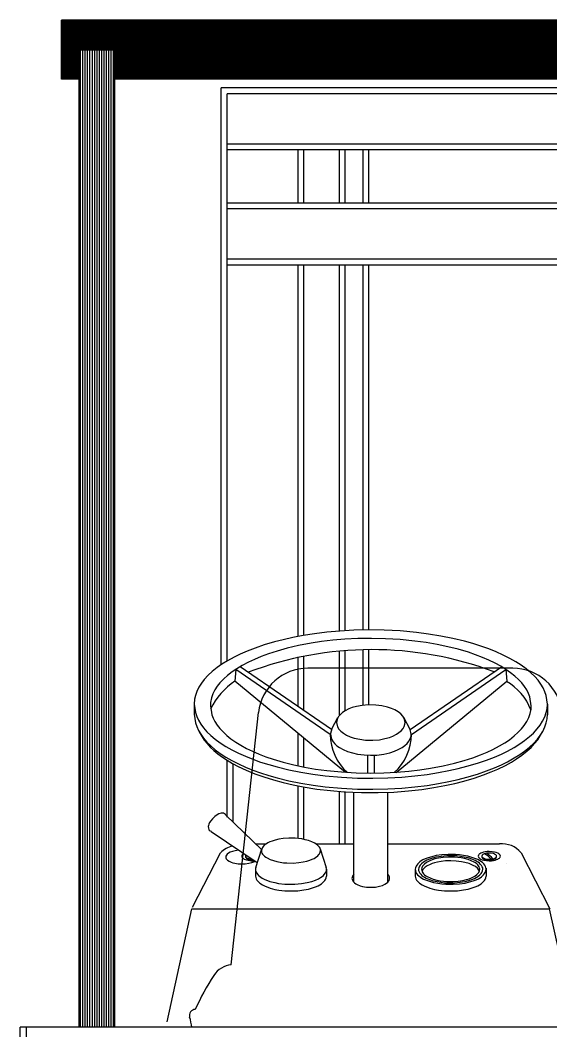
# Model space of a CAD drawing. Extents: x -14476 to 95620, y -7935 to 54356.
# Drawn here: x 21497.3 to 21525.3, y -6478.2 to -6424.7 of the extents above; entities that cross this region are included whole.
import ezdxf

# ---------------------------------------------------------------- set-up
doc = ezdxf.new("R2010")
doc.units = 0
doc.header["$LTSCALE"] = 30
doc.header["$MEASUREMENT"] = 0
doc.layers.get('0').update_dxf_attribs({"linetype": 'CONTINUOUS'})

msp = doc.modelspace()

# ---------------------------------------------------------------- linework, layer by layer
for p, q in [((21543.85093, -6424.73981), (21499.47587, -6424.7398)), ((21499.47587, -6427.86481), (21499.47587, -6424.7398)), ((21499.47587, -6424.7797), (21543.85093, -6424.7797)), ((21499.47587, -6424.7797), (21543.85093, -6424.7797)), ((21499.47587, -6424.8422), (21543.85093, -6424.8422)), ((21499.47587, -6424.9047), (21543.85093, -6424.9047)), ((21499.47587, -6424.9047), (21543.85093, -6424.9047)), ((21499.47587, -6424.9672), (21543.85093, -6424.9672)), ((21499.47587, -6425.0297), (21543.85093, -6425.0297)), ((21499.47587, -6425.0297), (21543.85093, -6425.0297)), ((21499.47587, -6425.0922), (21543.85093, -6425.0922)), ((21499.47587, -6425.1547), (21543.85093, -6425.1547)), ((21499.47587, -6425.1547), (21543.85093, -6425.1547)), ((21499.47587, -6425.2172), (21543.85093, -6425.2172)), ((21499.47587, -6425.2797), (21543.85093, -6425.2797)), ((21499.47587, -6425.2797), (21543.85093, -6425.2797)), ((21499.47587, -6425.3422), (21543.85093, -6425.3422)), ((21499.47587, -6425.4047), (21543.85093, -6425.4047)), ((21499.47587, -6425.4047), (21543.85093, -6425.4047)), ((21499.47587, -6425.4672), (21543.85093, -6425.4672)), ((21499.47587, -6425.5297), (21543.85093, -6425.5297)), ((21499.47587, -6425.5297), (21543.85093, -6425.5297)), ((21499.47587, -6425.5922), (21543.85093, -6425.5922)), ((21499.47587, -6425.6547), (21543.85093, -6425.6547)), ((21499.47587, -6425.6547), (21543.85093, -6425.6547)), ((21499.47587, -6425.7172), (21543.85093, -6425.7172)), ((21499.47587, -6425.7797), (21543.85093, -6425.7797)), ((21499.47587, -6425.7797), (21543.85093, -6425.7797)), ((21499.47587, -6425.8422), (21543.85093, -6425.8422)), ((21499.47587, -6425.9047), (21543.85093, -6425.9047)), ((21499.47587, -6425.9047), (21543.85093, -6425.9047)), ((21499.47587, -6425.9672), (21543.85093, -6425.9672)), ((21499.47587, -6426.0297), (21543.85093, -6426.0297)), ((21499.47587, -6426.0297), (21543.85093, -6426.0297)), ((21499.47587, -6426.0922), (21543.85093, -6426.0922)), ((21499.47587, -6426.1547), (21543.85093, -6426.1547)), ((21499.47587, -6426.1547), (21543.85093, -6426.1547)), ((21499.47587, -6426.2172), (21543.85093, -6426.2172)), ((21499.47587, -6426.2797), (21543.85093, -6426.2797)), ((21499.47587, -6426.2797), (21543.85093, -6426.2797)), ((21499.47587, -6426.3422), (21500.41341, -6426.3422)), ((21499.47587, -6426.4047), (21500.41341, -6426.4047)), ((21499.47587, -6426.4047), (21500.41341, -6426.4047)), ((21500.41341, -6478.00721), (21500.41341, -6426.31561)), ((21502.28839, -6426.31561), (21500.41341, -6426.31561)), ((21500.47647, -6478.00721), (21500.47647, -6426.31561)), ((21500.60147, -6478.00721), (21500.60147, -6426.31561)), ((21500.72647, -6478.00721), (21500.72647, -6426.31561)), ((21500.85147, -6478.00721), (21500.85147, -6426.31561)), ((21500.97647, -6478.00721), (21500.97647, -6426.31561)), ((21501.10147, -6478.00721), (21501.10147, -6426.31561)), ((21501.22647, -6478.00721), (21501.22647, -6426.31561)), ((21501.35147, -6478.00721), (21501.35147, -6426.31561)), ((21501.47647, -6478.00721), (21501.47647, -6426.31561)), ((21501.60147, -6478.00721), (21501.60147, -6426.31561)), ((21501.72647, -6478.00721), (21501.72647, -6426.31561)), ((21501.85147, -6478.00721), (21501.85147, -6426.31561)), ((21501.97647, -6478.00721), (21501.97647, -6426.31561)), ((21502.10147, -6478.00721), (21502.10147, -6426.31561)), ((21502.22647, -6478.00721), (21502.22647, -6426.31561)), ((21502.28839, -6478.00721), (21502.28839, -6426.31561)), ((21502.28839, -6426.3422), (21541.03841, -6426.3422)), ((21502.28839, -6426.4047), (21541.03841, -6426.4047)), ((21502.28839, -6426.4047), (21541.03841, -6426.4047)), ((21499.47587, -6426.4672), (21500.41341, -6426.4672)), ((21499.47587, -6426.5297), (21500.41341, -6426.5297)), ((21499.47587, -6426.5297), (21500.41341, -6426.5297)), ((21499.47587, -6426.5922), (21500.41341, -6426.5922)), ((21499.47587, -6426.6547), (21500.41341, -6426.6547)), ((21499.47587, -6426.6547), (21500.41341, -6426.6547)), ((21499.47587, -6426.7172), (21500.41341, -6426.7172)), ((21499.47587, -6426.7797), (21500.41341, -6426.7797)), ((21499.47587, -6426.7797), (21500.41341, -6426.7797)), ((21499.47587, -6426.8422), (21500.41341, -6426.8422)), ((21499.47587, -6426.9047), (21500.41341, -6426.9047)), ((21499.47587, -6426.9047), (21500.41341, -6426.9047)), ((21502.28839, -6426.4672), (21541.03841, -6426.4672)), ((21502.28839, -6426.5297), (21541.03841, -6426.5297)), ((21502.28839, -6426.5297), (21541.03841, -6426.5297)), ((21502.28839, -6426.5922), (21541.03841, -6426.5922)), ((21502.28839, -6426.6547), (21541.03841, -6426.6547)), ((21502.28839, -6426.6547), (21541.03841, -6426.6547)), ((21502.28839, -6426.7172), (21541.03841, -6426.7172)), ((21502.28839, -6426.7797), (21541.03841, -6426.7797)), ((21502.28839, -6426.7797), (21541.03841, -6426.7797)), ((21502.28839, -6426.8422), (21541.03841, -6426.8422)), ((21502.28839, -6426.9047), (21541.03841, -6426.9047)), ((21502.28839, -6426.9047), (21541.03841, -6426.9047)), ((21499.47587, -6426.9672), (21500.41341, -6426.9672)), ((21499.47587, -6427.0297), (21500.41341, -6427.0297)), ((21499.47587, -6427.0297), (21500.41341, -6427.0297)), ((21499.47587, -6427.0922), (21500.41341, -6427.0922)), ((21499.47587, -6427.1547), (21500.41341, -6427.1547)), ((21499.47587, -6427.1547), (21500.41341, -6427.1547)), ((21499.47587, -6427.2172), (21500.41341, -6427.2172)), ((21499.47587, -6427.2797), (21500.41341, -6427.2797)), ((21499.47587, -6427.2797), (21500.41341, -6427.2797)), ((21499.47587, -6427.3422), (21500.41341, -6427.3422)), ((21499.47587, -6427.4047), (21500.41341, -6427.4047)), ((21499.47587, -6427.4047), (21500.41341, -6427.4047)), ((21499.47587, -6427.4672), (21500.41341, -6427.4672)), ((21502.28839, -6426.9672), (21541.03841, -6426.9672)), ((21502.28839, -6427.0297), (21541.03841, -6427.0297)), ((21502.28839, -6427.0297), (21541.03841, -6427.0297)), ((21502.28839, -6427.0922), (21541.03841, -6427.0922)), ((21502.28839, -6427.1547), (21541.03841, -6427.1547)), ((21502.28839, -6427.1547), (21541.03841, -6427.1547)), ((21502.28839, -6427.2172), (21541.03841, -6427.2172)), ((21502.28839, -6427.2797), (21541.03841, -6427.2797)), ((21502.28839, -6427.2797), (21541.03841, -6427.2797)), ((21502.28839, -6427.3422), (21541.03841, -6427.3422)), ((21502.28839, -6427.4047), (21541.03841, -6427.4047)), ((21502.28839, -6427.4047), (21541.03841, -6427.4047)), ((21502.28839, -6427.4672), (21541.03841, -6427.4672)), ((21499.47587, -6427.5297), (21500.41341, -6427.5297)), ((21499.47587, -6427.5297), (21500.41341, -6427.5297)), ((21499.47587, -6427.5922), (21500.41341, -6427.5922)), ((21499.47587, -6427.6547), (21500.41341, -6427.6547)), ((21499.47587, -6427.6547), (21500.41341, -6427.6547)), ((21499.47587, -6427.7172), (21500.41341, -6427.7172)), ((21499.47587, -6427.7797), (21500.41341, -6427.7797)), ((21499.47587, -6427.7797), (21500.41341, -6427.7797)), ((21499.47587, -6427.8422), (21500.41341, -6427.8422)), ((21500.41341, -6427.86481), (21499.47587, -6427.86481)), ((21502.28839, -6427.5297), (21541.03841, -6427.5297)), ((21502.28839, -6427.5297), (21541.03841, -6427.5297)), ((21502.28839, -6427.5922), (21541.03841, -6427.5922)), ((21502.28839, -6427.6547), (21541.03841, -6427.6547)), ((21502.28839, -6427.6547), (21541.03841, -6427.6547)), ((21502.28839, -6427.7172), (21541.03841, -6427.7172)), ((21502.28839, -6427.7797), (21541.03841, -6427.7797)), ((21502.28839, -6427.7797), (21541.03841, -6427.7797)), ((21502.28839, -6427.8422), (21541.03841, -6427.8422)), ((21541.03841, -6427.86481), (21502.28839, -6427.86481)), ((21507.91339, -6458.83413), (21507.91339, -6428.31896)), ((21543.53839, -6428.31896), (21507.91339, -6428.31896)), ((21508.22589, -6458.63902), (21508.22589, -6428.63146)), ((21543.22589, -6428.63146), (21508.22589, -6428.63146)), ((21543.22589, -6431.28771), (21508.22589, -6431.28771)), ((21543.22589, -6431.28771), (21508.22589, -6431.28771)), ((21543.22589, -6431.60021), (21508.22589, -6431.60021)), ((21543.22589, -6431.60021), (21508.22589, -6431.60021)), ((21511.97589, -6434.4127), (21511.97589, -6431.60021)), ((21511.97589, -6434.4127), (21511.97589, -6431.60021)), ((21512.28839, -6434.4127), (21512.28839, -6431.60021)), ((21512.28839, -6434.4127), (21512.28839, -6431.60021)), ((21514.16339, -6434.4127), (21514.16339, -6431.60021)), ((21514.16339, -6434.4127), (21514.16339, -6431.60021)), ((21514.47589, -6434.4127), (21514.47589, -6431.60021)), ((21514.47589, -6434.4127), (21514.47589, -6431.60021)), ((21515.41339, -6434.4127), (21515.41339, -6431.60021)), ((21515.41339, -6434.4127), (21515.41339, -6431.60021)), ((21515.72589, -6434.4127), (21515.72589, -6431.60021)), ((21515.72589, -6434.4127), (21515.72589, -6431.60021)), ((21543.22589, -6434.4127), (21508.22589, -6434.4127)), ((21543.22589, -6434.4127), (21508.22589, -6434.4127)), ((21543.22589, -6434.7252), (21508.22589, -6434.7252)), ((21543.22589, -6434.7252), (21508.22589, -6434.7252)), ((21543.22589, -6437.38146), (21508.22589, -6437.38146)), ((21543.22589, -6437.38146), (21508.22589, -6437.38146)), ((21543.22589, -6437.69396), (21508.22589, -6437.69396)), ((21543.22589, -6437.69396), (21508.22589, -6437.69396)), ((21511.97589, -6457.34272), (21511.97589, -6437.69396)), ((21512.28839, -6457.28801), (21512.28839, -6437.69396)), ((21514.16339, -6457.05587), (21514.16339, -6437.69396)), ((21514.47589, -6457.03373), (21514.47589, -6437.69396)), ((21515.41339, -6456.99315), (21515.41339, -6437.69396)), ((21515.72589, -6456.99315), (21515.72589, -6437.69396)), ((21511.97589, -6461.04481), (21511.97589, -6458.42049)), ((21512.28839, -6461.26006), (21512.28839, -6458.35682)), ((21514.16339, -6461.48386), (21514.16339, -6458.10335)), ((21514.47589, -6461.26432), (21514.47589, -6458.07731)), ((21515.41339, -6460.98242), (21515.41339, -6458.03175)), ((21515.72589, -6460.95646), (21515.72589, -6458.03175)), ((21513.7415, -6462.261), (21508.91691, -6458.93772)), ((21517.90758, -6462.26293), (21522.73498, -6458.93766)), ((21508.68872, -6459.07941), (21508.64182, -6459.70103)), ((21513.67976, -6462.5174), (21508.68872, -6459.07936)), ((21523.32572, -6459.01402), (21512.50107, -6459.01402)), ((21517.97193, -6462.51744), (21522.96297, -6459.07939)), ((21522.96288, -6459.07938), (21523.00988, -6459.70099)), ((21514.49504, -6464.54018), (21508.64191, -6459.70108)), ((21517.15656, -6464.54014), (21523.00978, -6459.70099)), ((21506.49021, -6460.91673), (21506.49021, -6461.47586)), ((21525.16149, -6460.91668), (21525.16149, -6461.47582)), ((21508.44612, -6474.70358), (21509.89126, -6461.35645)), ((21513.75825, -6462.2233), (21514.0826, -6461.63133)), ((21517.91322, -6462.25904), (21517.56929, -6461.63126)), ((21511.97589, -6464.17965), (21511.97589, -6462.45746)), ((21512.28839, -6464.24357), (21512.28839, -6462.71582)), ((21515.64346, -6463.61258), (21515.64346, -6464.56928)), ((21516.00823, -6463.61257), (21516.00823, -6464.56928)), ((21508.22589, -6466.89752), (21508.22589, -6463.91289)), ((21508.53839, -6467.1534), (21508.53839, -6464.09554)), ((21511.97589, -6468.02357), (21511.97589, -6465.23842)), ((21512.28839, -6468.07227), (21512.28839, -6465.29445)), ((21514.16339, -6468.308), (21514.16339, -6465.54631)), ((21514.47589, -6468.308), (21514.47589, -6465.54631)), ((21514.92738, -6470.33359), (21514.92738, -6465.57227)), ((21516.72431, -6470.33361), (21516.72431, -6465.57226)), ((21510.04726, -6468.60501), (21508.16305, -6466.7923)), ((21509.82254, -6469.31079), (21507.38939, -6467.66649)), ((21509.73862, -6468.30801), (21510.28986, -6468.30801)), ((21509.7466, -6469.54913), (21510.05629, -6468.57655)), ((21512.91985, -6468.30801), (21514.92738, -6468.308)), ((21513.15332, -6468.57657), (21513.46302, -6469.54913)), ((21516.72431, -6468.308), (21522.633, -6468.30799)), ((21506.39995, -6471.65826), (21507.88296, -6468.7745)), ((21523.76883, -6468.77459), (21525.29586, -6471.74363)), ((21509.72988, -6469.60175), (21509.72988, -6470.00823)), ((21513.47984, -6469.65482), (21513.47984, -6470.00823)), ((21518.17186, -6469.65481), (21518.17186, -6470.00821)), ((21521.92191, -6469.60172), (21521.92191, -6470.00821)), ((21505.05026, -6477.72189), (21506.36977, -6471.74344)), ((21506.35603, -6471.74344), (21525.29586, -6471.74359)), ((21526.66439, -6478.00721), (21525.28087, -6471.73859)), ((21554.16337, -6478.00721), (21497.28841, -6478.00721)), ((21497.28841, -6528.9447), (21497.28841, -6478.00721)), ((21497.60089, -6478.00721), (21497.60089, -6505.19403))]:
    msp.add_line(p, q)
for points in [[(21525.15975, -6460.91495), (21525.09749, -6460.4626), (21525.0302, -6460.26366), (21524.9367, -6460.06251), (21524.81593, -6459.86006), (21524.66702, -6459.65726), (21524.48939, -6459.45516), (21524.2827, -6459.25483), (21524.04695, -6459.0574), (21523.78242, -6458.864), (21523.48976, -6458.67578), (21523.16992, -6458.49385), (21522.82421, -6458.31927), (21522.45423, -6458.15305), (21522.06188, -6457.9961), (21521.64929, -6457.84924), (21521.21883, -6457.71315), (21520.77302, -6457.58842), (21520.15676, -6457.43991), (21519.52421, -6457.31311), (21518.88182, -6457.20822), (21518.23586, -6457.125), (21517.37446, -6457.0463), (21516.52977, -6457.00305), (21515.71235, -6456.99211), (21514.93054, -6457.00984), (21514.19044, -6457.05236), (21513.49605, -6457.11577), (21512.84959, -6457.19629), (21512.25174, -6457.29042), (21511.70196, -6457.39498), (21511.19879, -6457.50718), (21510.74011, -6457.6246), (21510.18951, -6457.78697), (21509.7077, -6457.9511), (21509.28755, -6458.11395), (21508.92211, -6458.2733), (21508.6048, -6458.42757), (21508.24303, -6458.62552), (21507.94464, -6458.81095), (21507.69856, -6458.98329), (21507.43288, -6459.19554), (21507.22757, -6459.38511), (21507.0206, -6459.6094), (21506.87347, -6459.79998), (21506.73754, -6460.01485), (21506.62652, -6460.24286), (21506.54987, -6460.46587), (21506.5081, -6460.6609), (21506.4885, -6460.91495), (21506.4885, -6460.91495), (21506.55077, -6461.3673), (21506.61805, -6461.56624), (21506.71155, -6461.76739), (21506.83233, -6461.96984), (21506.98123, -6462.17264), (21507.15887, -6462.37474), (21507.36555, -6462.57507), (21507.60131, -6462.7725), (21507.86583, -6462.9659), (21508.1585, -6463.15412), (21508.47833, -6463.33605), (21508.82404, -6463.51063), (21509.19402, -6463.67685), (21509.58638, -6463.8338), (21509.99896, -6463.98066), (21510.42942, -6464.11675), (21510.87523, -6464.24148), (21511.49149, -6464.38999), (21512.12405, -6464.51679), (21512.76644, -6464.62168), (21513.41239, -6464.7049), (21514.2738, -6464.7836), (21515.11849, -6464.82685), (21515.9359, -6464.83779), (21516.71771, -6464.82006), (21517.45782, -6464.77754), (21518.1522, -6464.71413), (21518.79866, -6464.63361), (21519.39651, -6464.53948), (21519.94629, -6464.43492), (21520.44947, -6464.32272), (21520.90815, -6464.2053), (21521.45874, -6464.04293), (21521.94056, -6463.8788), (21522.36071, -6463.71595), (21522.72615, -6463.5566), (21523.04345, -6463.40233), (21523.40523, -6463.20438), (21523.70361, -6463.01895), (21523.94969, -6462.84661), (21524.21537, -6462.63436), (21524.42069, -6462.44479), (21524.62765, -6462.2205), (21524.77479, -6462.02992), (21524.91072, -6461.81505), (21525.02174, -6461.58704), (21525.09839, -6461.36403), (21525.14016, -6461.169), (21525.15975, -6460.91495)], [(21524.30538, -6461.00284), (21524.23071, -6460.53115), (21524.16163, -6460.34972), (21524.06839, -6460.16657), (21523.95009, -6459.98252), (21523.80602, -6459.79847), (21523.63572, -6459.61538), (21523.43899, -6459.43424), (21523.21591, -6459.25609), (21522.96686, -6459.08195), (21522.6925, -6458.91285), (21522.39383, -6458.7498), (21522.07211, -6458.59374), (21521.7289, -6458.44556), (21521.366, -6458.30606), (21520.98542, -6458.17595), (21520.45211, -6458.01747), (21519.8967, -6457.87793), (21519.32506, -6457.75801), (21518.74308, -6457.65798), (21518.15652, -6457.5777), (21517.37239, -6457.5002), (21516.60151, -6457.45534), (21515.85383, -6457.44036), (21515.13729, -6457.45204), (21514.45779, -6457.48687), (21513.8193, -6457.5413), (21513.2241, -6457.61187), (21512.67303, -6457.69535), (21512.00164, -6457.82268), (21511.40606, -6457.96187), (21510.88132, -6458.10788), (21510.42139, -6458.2567), (21510.01986, -6458.40528), (21509.67033, -6458.55134), (21509.36666, -6458.69326), (21509.0203, -6458.87592), (21508.73459, -6459.04749), (21508.49897, -6459.20724), (21508.24465, -6459.40429), (21508.0482, -6459.58047), (21507.85031, -6459.78908), (21507.70974, -6459.96641), (21507.57999, -6460.16634), (21507.47416, -6460.37845), (21507.40119, -6460.58582), (21507.35336, -6460.82573), (21507.34288, -6461.00284), (21507.34288, -6461.00284), (21507.41755, -6461.47453), (21507.48662, -6461.65596), (21507.57986, -6461.83911), (21507.69817, -6462.02316), (21507.84224, -6462.20721), (21508.01253, -6462.3903), (21508.20926, -6462.57144), (21508.43234, -6462.74959), (21508.6814, -6462.92373), (21508.95575, -6463.09283), (21509.25443, -6463.25589), (21509.57615, -6463.41194), (21509.91936, -6463.56012), (21510.28226, -6463.69962), (21510.66283, -6463.82973), (21511.19615, -6463.98821), (21511.75156, -6464.12775), (21512.3232, -6464.24767), (21512.90517, -6464.3477), (21513.49174, -6464.42798), (21514.27587, -6464.50548), (21515.04675, -6464.55034), (21515.79442, -6464.56532), (21516.51096, -6464.55364), (21517.19046, -6464.51881), (21517.82896, -6464.46438), (21518.42416, -6464.39381), (21518.97522, -6464.31033), (21519.64662, -6464.183), (21520.24219, -6464.04381), (21520.76693, -6463.8978), (21521.22686, -6463.74898), (21521.62839, -6463.6004), (21521.97793, -6463.45434), (21522.28159, -6463.31242), (21522.62795, -6463.12976), (21522.91366, -6462.95819), (21523.14928, -6462.79844), (21523.4036, -6462.60139), (21523.60005, -6462.42521), (21523.79795, -6462.2166), (21523.93852, -6462.03928), (21524.06826, -6461.83934), (21524.1741, -6461.62723), (21524.24707, -6461.41986), (21524.29489, -6461.17995), (21524.30538, -6461.00284)], [(21517.63663, -6461.88907), (21517.58268, -6461.66205), (21517.51043, -6461.54537), (21517.40556, -6461.43102), (21517.26856, -6461.32275), (21517.10206, -6461.22425), (21516.91071, -6461.13872), (21516.70076, -6461.06852), (21516.40127, -6461.00037), (21516.09843, -6460.96237), (21515.7096, -6460.95344), (21515.36563, -6460.98206), (21515.07662, -6461.03501), (21514.84227, -6461.10104), (21514.65663, -6461.17197), (21514.46811, -6461.26701), (21514.33515, -6461.35451), (21514.21491, -6461.45768), (21514.12023, -6461.56944), (21514.05798, -6461.67842), (21514.01955, -6461.80152), (21514.01163, -6461.88907), (21514.01163, -6461.88907), (21514.06557, -6462.1161), (21514.13782, -6462.23277), (21514.24269, -6462.34712), (21514.37969, -6462.45539), (21514.5462, -6462.55389), (21514.73755, -6462.63943), (21514.94749, -6462.70962), (21515.24698, -6462.77777), (21515.54982, -6462.81577), (21515.93865, -6462.8247), (21516.28262, -6462.79608), (21516.57163, -6462.74313), (21516.80598, -6462.6771), (21516.99162, -6462.60618), (21517.18014, -6462.51113), (21517.31311, -6462.42363), (21517.43334, -6462.32046), (21517.52803, -6462.20871), (21517.59028, -6462.09973), (21517.62871, -6461.97662), (21517.63663, -6461.88907)], [(21506.49021, -6461.44461), (21506.55247, -6461.90294), (21506.61976, -6462.10452), (21506.71326, -6462.30833), (21506.83403, -6462.51346), (21506.98294, -6462.71893), (21507.16057, -6462.92371), (21507.36726, -6463.12669), (21507.60301, -6463.32673), (21507.86754, -6463.52268), (21508.1602, -6463.71339), (21508.48004, -6463.89773), (21508.82575, -6464.07462), (21509.19573, -6464.24304), (21509.58808, -6464.40206), (21510.00067, -6464.55087), (21510.43113, -6464.68875), (21510.87694, -6464.81514), (21511.4932, -6464.96561), (21512.12575, -6465.09408), (21512.76814, -6465.20036), (21513.4141, -6465.28468), (21514.2755, -6465.36442), (21515.12019, -6465.40824), (21515.93761, -6465.41933), (21516.71942, -6465.40136), (21517.45952, -6465.35828), (21518.15391, -6465.29403), (21518.80036, -6465.21245), (21519.39822, -6465.11707), (21519.948, -6465.01113), (21520.45117, -6464.89744), (21520.90985, -6464.77848), (21521.46045, -6464.61395), (21521.94226, -6464.44765), (21522.36241, -6464.28265), (21522.72785, -6464.12119), (21523.04516, -6463.96488), (21523.40693, -6463.76431), (21523.70532, -6463.57643), (21523.95139, -6463.40181), (21524.21708, -6463.18676), (21524.42239, -6462.99469), (21524.62936, -6462.76743), (21524.77649, -6462.57433), (21524.91242, -6462.35661), (21525.02344, -6462.1256), (21525.10009, -6461.89963), (21525.14186, -6461.70202), (21525.16146, -6461.44461)], [(21506.7557, -6462.38585), (21507.01555, -6462.81949), (21507.16378, -6463.00419), (21507.33449, -6463.18735), (21507.52764, -6463.36816), (21507.74295, -6463.54582), (21507.97994, -6463.71954), (21508.23794, -6463.88853), (21508.51609, -6464.05204), (21508.81331, -6464.20937), (21509.23893, -6464.40918), (21509.69313, -6464.59536), (21510.17216, -6464.76674), (21510.67192, -6464.92243), (21511.18816, -6465.0618), (21511.71656, -6465.18449), (21512.25286, -6465.29041), (21512.97703, -6465.40644), (21513.69874, -6465.49367), (21514.40978, -6465.55372), (21515.3359, -6465.59525), (21516.21694, -6465.59729), (21517.04371, -6465.56604), (21517.81072, -6465.50769), (21518.51558, -6465.42802), (21519.15833, -6465.33226), (21519.74084, -6465.22493), (21520.26615, -6465.10986), (21520.73811, -6464.99021), (21521.29679, -6464.82622), (21521.77692, -6464.66312), (21522.18872, -6464.50416), (21522.54162, -6464.35151), (21522.93981, -6464.15748), (21523.26362, -6463.97892), (21523.52768, -6463.81617), (21523.81141, -6463.61959), (21524.0962, -6463.39239), (21524.29762, -6463.20678), (21524.48661, -6463.00567), (21524.64704, -6462.80461), (21524.80245, -6462.56615), (21524.89596, -6462.38585)], [(21513.75891, -6462.22366), (21513.69064, -6462.46819), (21513.68944, -6462.50548), (21513.68944, -6462.50548), (21513.75298, -6462.77518), (21513.83807, -6462.91379), (21513.92636, -6463.01544), (21514.03589, -6463.11372), (21514.16578, -6463.20678), (21514.36929, -6463.32052), (21514.60048, -6463.41809), (21514.85167, -6463.49695), (21515.11434, -6463.55586), (21515.47142, -6463.60392), (21515.81621, -6463.61922), (21516.13569, -6463.6073), (21516.51438, -6463.5594), (21516.82733, -6463.48858), (21517.0783, -6463.40673), (21517.27573, -6463.32208), (21517.47535, -6463.21134), (21517.61583, -6463.11094), (21517.74287, -6462.9936), (21517.84312, -6462.86717), (21517.90926, -6462.74406), (21517.95031, -6462.60482), (21517.95881, -6462.50548), (21517.95881, -6462.50548), (21517.90758, -6462.26293)]]:
    msp.add_lwpolyline(points)
for points in [[(21508.16312, -6466.79223, 0), (21508.14392, -6466.76003, 0), (21508.09246, -6466.71443, 0), (21508.03252, -6466.6917, 0), (21507.97041, -6466.68567, 0), (21507.91006, -6466.69115, 0), (21507.79498, -6466.72445, 0), (21507.70453, -6466.76809, 0), (21507.57005, -6466.85973, 0), (21507.44669, -6466.97597, 0), (21507.36196, -6467.08157, 0), (21507.30276, -6467.17771, 0), (21507.26442, -6467.26147, 0), (21507.24219, -6467.33232, 0), (21507.23187, -6467.39104, 0), (21507.23479, -6467.48311, 0), (21507.2544, -6467.54064, 0), (21507.27854, -6467.57604, 0), (21507.32885, -6467.61521, 0), (21507.39427, -6467.63631, 0)], [(21508.84312, -6468.64891, 0), (21508.65544, -6468.67423, 0), (21508.51036, -6468.71052, 0), (21508.392, -6468.75481, 0), (21508.3002, -6468.804, 0), (21508.23349, -6468.85553, 0), (21508.18955, -6468.90739, 0), (21508.16563, -6468.95803, 0), (21508.15885, -6469.00636, 0), (21508.16635, -6469.05165, 0), (21508.18546, -6469.09344, 0), (21508.21376, -6469.13151, 0), (21508.24911, -6469.16581, 0), (21508.33702, -6469.22521, 0), (21508.43486, -6469.27051, 0), (21508.53422, -6469.30395, 0), (21508.62991, -6469.32786, 0), (21508.81198, -6469.35648, 0), (21508.95599, -6469.36617, 0), (21509.17407, -6469.36116, 0), (21509.38214, -6469.3331, 0), (21509.38214, -6469.3331, 0)], [(21509.10011, -6468.82239, 0), (21509.05884, -6468.85256, 0), (21509.0315, -6468.88073, 0), (21509.00461, -6468.93264, 0), (21509.00257, -6468.97248, 0), (21509.01131, -6469.00217, 0), (21509.04061, -6469.0453, 0), (21509.0884, -6469.08547, 0), (21509.13707, -6469.11367, 0), (21509.24354, -6469.15509, 0), (21509.33777, -6469.17825, 0), (21509.49434, -6469.19839, 0), (21509.65819, -6469.1997, 0)], [(21509.21941, -6468.90325, 0), (21509.19954, -6468.93854, 0), (21509.19728, -6468.96572, 0), (21509.21432, -6469.00585, 0), (21509.25481, -6469.04294, 0), (21509.30847, -6469.07149, 0), (21509.41395, -6469.10333, 0), (21509.53873, -6469.11897, 0)], [(21509.19941, -6468.97648, 0), (21509.19868, -6469.01114, 0), (21509.20976, -6469.03673, 0), (21509.24436, -6469.07294, 0), (21509.29869, -6469.10468, 0), (21509.36104, -6469.12766, 0), (21509.47284, -6469.15058, 0), (21509.59632, -6469.15769, 0)], [(21521.69941, -6468.97645, 0), (21521.69857, -6469.01064, 0), (21521.71198, -6469.04005, 0), (21521.73418, -6469.06457, 0), (21521.79465, -6469.10277, 0), (21521.85556, -6469.12598, 0), (21521.96538, -6469.14957, 0), (21522.08742, -6469.1577, 0), (21522.16916, -6469.15411, 0), (21522.3014, -6469.13116, 0), (21522.38253, -6469.10167, 0), (21522.42893, -6469.0741, 0), (21522.4542, -6469.05112, 0), (21522.47535, -6469.01431, 0), (21522.47545, -6468.97646, 0)], [(21509.38214, -6469.3331, 0), (21509.52722, -6469.2968, 0), (21509.64559, -6469.25251, 0), (21509.69618, -6469.2254, 0)], [(21509.74663, -6469.54913, 0), (21509.73057, -6469.63324, 0), (21509.73482, -6469.71233, 0), (21509.75573, -6469.78598, 0), (21509.79006, -6469.85399, 0), (21509.83494, -6469.91636, 0), (21509.8879, -6469.97324, 0), (21509.94684, -6470.02485, 0), (21510.08043, -6470.1162, 0), (21510.2204, -6470.18923, 0), (21510.35891, -6470.247, 0), (21510.49117, -6470.29233, 0), (21510.74404, -6470.35881, 0), (21510.94831, -6470.3971, 0), (21511.27127, -6470.43462, 0), (21511.60486, -6470.44726, 0), (21511.80424, -6470.44277, 0), (21511.98914, -6470.43044, 0), (21512.15904, -6470.41186, 0), (21512.46339, -6470.35931, 0), (21512.70834, -6470.29549, 0), (21512.90153, -6470.22721, 0), (21513.0515, -6470.15895, 0), (21513.16638, -6470.09347, 0), (21513.25339, -6470.03234, 0), (21513.31858, -6469.97633, 0), (21513.36692, -6469.92567, 0), (21513.43124, -6469.83406, 0), (21513.4621, -6469.76358, 0), (21513.47527, -6469.7101, 0), (21513.47888, -6469.62947, 0), (21513.46308, -6469.54912, 0)], [(21521.56505, -6469.75322, 0), (21521.53847, -6469.69679, 0), (21521.5029, -6469.64499, 0), (21521.46041, -6469.59771, 0), (21521.35787, -6469.51344, 0), (21521.24514, -6469.44555, 0), (21521.13039, -6469.39155, 0), (21521.01881, -6469.349, 0), (21520.80186, -6469.28634, 0), (21520.62427, -6469.25011, 0), (21520.341, -6469.21451, 0), (21520.04683, -6469.20249, 0), (21519.7759, -6469.21268, 0), (21519.54551, -6469.23805, 0), (21519.35362, -6469.27237, 0), (21519.19606, -6469.31118, 0), (21519.06797, -6469.3514, 0), (21518.96451, -6469.39105, 0), (21518.80546, -6469.46937, 0), (21518.70657, -6469.53457, 0), (21518.64486, -6469.58649, 0), (21518.57347, -6469.66821, 0), (21518.52862, -6469.75324, 0)], [(21509.72988, -6470.00823, 0), (21509.7389, -6470.0859, 0), (21509.76369, -6470.15806, 0), (21509.80109, -6470.22456, 0), (21509.84835, -6470.28545, 0), (21509.90309, -6470.3409, 0), (21509.96331, -6470.39115, 0), (21510.0983, -6470.47997, 0), (21510.23843, -6470.55087, 0), (21510.37636, -6470.60688, 0), (21510.50759, -6470.6508, 0), (21510.75761, -6470.71515, 0), (21510.95903, -6470.75218, 0), (21511.27689, -6470.78845, 0), (21511.60485, -6470.80067, 0), (21511.97064, -6470.78544, 0), (21512.27965, -6470.74757, 0), (21512.53403, -6470.69652, 0), (21512.73961, -6470.63906, 0), (21512.90351, -6470.57981, 0), (21513.03291, -6470.52173, 0), (21513.13429, -6470.46662, 0), (21513.2133, -6470.41547, 0), (21513.3283, -6470.32032, 0), (21513.39409, -6470.24513, 0), (21513.43144, -6470.18711, 0), (21513.4677, -6470.09825, 0), (21513.47984, -6470.00823, 0)], [(21514.92749, -6469.91926, 0), (21514.88027, -6469.97514, 0), (21514.84966, -6470.02973, 0), (21514.83334, -6470.08216, 0), (21514.82911, -6470.13181, 0), (21514.83493, -6470.17831, 0), (21514.84893, -6470.22148, 0), (21514.897, -6470.29999, 0), (21514.96145, -6470.36459, 0), (21515.03381, -6470.41678, 0), (21515.10833, -6470.45839, 0), (21515.26082, -6470.52039, 0), (21515.39046, -6470.55661, 0), (21515.60244, -6470.59247, 0), (21515.82578, -6470.60463, 0), (21516.07468, -6470.5895, 0), (21516.28006, -6470.55211, 0), (21516.44199, -6470.50236, 0), (21516.56506, -6470.44727, 0), (21516.65557, -6470.39151, 0), (21516.71995, -6470.33792, 0), (21516.76404, -6470.28809, 0), (21516.79278, -6470.24278, 0), (21516.82013, -6470.161, 0), (21516.82108, -6470.09885, 0), (21516.81075, -6470.05248, 0), (21516.77775, -6469.98439, 0), (21516.7244, -6469.91933, 0)], [(21518.17186, -6470.00821, 0), (21518.18088, -6470.08589, 0), (21518.20567, -6470.15804, 0), (21518.24307, -6470.22454, 0), (21518.29033, -6470.28543, 0), (21518.34508, -6470.34088, 0), (21518.40529, -6470.39113, 0), (21518.54028, -6470.47995, 0), (21518.68042, -6470.55084, 0), (21518.81834, -6470.60686, 0), (21518.94957, -6470.65078, 0), (21519.19959, -6470.71513, 0), (21519.40101, -6470.75215, 0), (21519.71887, -6470.78843, 0), (21520.04683, -6470.80064, 0), (21520.41262, -6470.78542, 0), (21520.72163, -6470.74754, 0), (21520.97601, -6470.69649, 0), (21521.18158, -6470.63904, 0), (21521.34549, -6470.57979, 0), (21521.47488, -6470.52171, 0), (21521.57627, -6470.4666, 0), (21521.65527, -6470.41545, 0), (21521.77028, -6470.3203, 0), (21521.83606, -6470.24511, 0), (21521.87342, -6470.18709, 0), (21521.90968, -6470.09823, 0), (21521.92182, -6470.00821, 0)]]:
    msp.add_polyline3d(points)
for points in [[(21513.16736, -6468.66462, 0), (21513.15983, -6468.59989, 0), (21513.13826, -6468.53778, 0), (21513.10415, -6468.4787, 0), (21513.05896, -6468.42296, 0), (21513.00415, -6468.37079, 0), (21512.94107, -6468.32235, 0), (21512.87103, -6468.2777, 0), (21512.71206, -6468.19869, 0), (21512.53814, -6468.13503, 0), (21512.35663, -6468.08575, 0), (21512.17338, -6468.04955, 0), (21511.99286, -6468.02498, 0), (21511.81839, -6468.01049, 0), (21511.48561, -6468.00622, 0), (21511.19835, -6468.02704, 0), (21510.95826, -6468.06349, 0), (21510.76212, -6468.10858, 0), (21510.60449, -6468.15738, 0), (21510.47931, -6468.20662, 0), (21510.3808, -6468.25422, 0), (21510.30378, -6468.29898, 0), (21510.19127, -6468.38329, 0), (21510.12672, -6468.45059, 0), (21510.09, -6468.50281, 0), (21510.05431, -6468.5831, 0), (21510.04236, -6468.66463, 0), (21510.04988, -6468.72935, 0), (21510.07145, -6468.79146, 0), (21510.10557, -6468.85055, 0), (21510.15075, -6468.90629, 0), (21510.20557, -6468.95845, 0), (21510.26864, -6469.0069, 0), (21510.33869, -6469.05154, 0), (21510.49766, -6469.13055, 0), (21510.67158, -6469.19422, 0), (21510.85309, -6469.2435, 0), (21511.03634, -6469.27969, 0), (21511.21685, -6469.30427, 0), (21511.39132, -6469.31876, 0), (21511.72411, -6469.32302, 0), (21512.01137, -6469.30221, 0), (21512.25145, -6469.26576, 0), (21512.44759, -6469.22067, 0), (21512.60523, -6469.17187, 0), (21512.7304, -6469.12263, 0), (21512.82892, -6469.07502, 0), (21512.90594, -6469.03027, 0), (21513.01844, -6468.94596, 0), (21513.083, -6468.87865, 0), (21513.11972, -6468.82643, 0), (21513.1554, -6468.74615, 0), (21513.16736, -6468.66462, 0), (21513.16736, -6468.66462, 0)], [(21518.17186, -6469.65481, 0), (21518.18088, -6469.73248, 0), (21518.20677, -6469.80702, 0), (21518.24771, -6469.87793, 0), (21518.30193, -6469.94481, 0), (21518.36771, -6470.00742, 0), (21518.4434, -6470.06556, 0), (21518.52745, -6470.11913, 0), (21518.61842, -6470.16813, 0), (21518.71496, -6470.21257, 0), (21518.92345, -6470.28926, 0), (21519.14118, -6470.34867, 0), (21519.36109, -6470.39234, 0), (21519.57779, -6470.42204, 0), (21519.78729, -6470.43961, 0), (21519.98682, -6470.44683, 0), (21520.17454, -6470.4454, 0), (21520.52159, -6470.42142, 0), (21520.81196, -6470.37826, 0), (21521.04938, -6470.32444, 0), (21521.2403, -6470.26597, 0), (21521.39197, -6470.20685, 0), (21521.51138, -6470.1496, 0), (21521.60475, -6470.09573, 0), (21521.6774, -6470.04601, 0), (21521.78299, -6469.95405, 0), (21521.8433, -6469.88172, 0), (21521.87751, -6469.82605, 0), (21521.91071, -6469.74093, 0), (21521.92182, -6469.6548, 0), (21521.91279, -6469.57713, 0), (21521.8869, -6469.50259, 0), (21521.84596, -6469.43168, 0), (21521.79175, -6469.36479, 0), (21521.72597, -6469.30219, 0), (21521.65028, -6469.24405, 0), (21521.56622, -6469.19047, 0), (21521.47526, -6469.14148, 0), (21521.37871, -6469.09704, 0), (21521.17022, -6469.02034, 0), (21520.9525, -6468.96094, 0), (21520.73259, -6468.91727, 0), (21520.51589, -6468.88756, 0), (21520.30638, -6468.87, 0), (21520.10686, -6468.86277, 0), (21519.91914, -6468.86421, 0), (21519.57209, -6468.88819, 0), (21519.28171, -6468.93135, 0), (21519.04429, -6468.98516, 0), (21518.85337, -6469.04363, 0), (21518.7017, -6469.10276, 0), (21518.58229, -6469.16, 0), (21518.48892, -6469.21388, 0), (21518.41627, -6469.2636, 0), (21518.31069, -6469.35556, 0), (21518.25038, -6469.42788, 0), (21518.21616, -6469.48356, 0), (21518.18296, -6469.56868, 0), (21518.17186, -6469.65481, 0), (21518.17186, -6469.65481, 0)], [(21518.34497, -6469.65481, 0), (21518.35316, -6469.72531, 0), (21518.37666, -6469.79297, 0), (21518.41382, -6469.85733, 0), (21518.46303, -6469.91805, 0), (21518.52273, -6469.97487, 0), (21518.59144, -6470.02764, 0), (21518.66773, -6470.07627, 0), (21518.7503, -6470.12075, 0), (21518.93257, -6470.19849, 0), (21519.12697, -6470.25997, 0), (21519.3263, -6470.30645, 0), (21519.52495, -6470.33944, 0), (21519.71871, -6470.3606, 0), (21519.90452, -6470.37157, 0), (21520.2558, -6470.36865, 0), (21520.55637, -6470.3411, 0), (21520.80604, -6470.29855, 0), (21521.00912, -6470.24807, 0), (21521.17181, -6470.19453, 0), (21521.3007, -6470.14116, 0), (21521.40196, -6470.08994, 0), (21521.48102, -6470.04205, 0), (21521.59634, -6469.95228, 0), (21521.66243, -6469.88092, 0), (21521.7, -6469.82566, 0), (21521.73649, -6469.74085, 0), (21521.74871, -6469.6548, 0), (21521.74051, -6469.5843, 0), (21521.71702, -6469.51664, 0), (21521.67986, -6469.45228, 0), (21521.63064, -6469.39156, 0), (21521.57094, -6469.33474, 0), (21521.50224, -6469.28197, 0), (21521.42595, -6469.23333, 0), (21521.34338, -6469.18886, 0), (21521.16111, -6469.11112, 0), (21520.96671, -6469.04963, 0), (21520.76738, -6469.00316, 0), (21520.56872, -6468.97017, 0), (21520.37497, -6468.94901, 0), (21520.18915, -6468.93803, 0), (21519.83787, -6468.94096, 0), (21519.53731, -6468.96851, 0), (21519.28764, -6469.01105, 0), (21519.08455, -6469.06154, 0), (21518.92186, -6469.11508, 0), (21518.79297, -6469.16845, 0), (21518.69172, -6469.21966, 0), (21518.61266, -6469.26756, 0), (21518.49733, -6469.35733, 0), (21518.43124, -6469.42869, 0), (21518.39368, -6469.48395, 0), (21518.35719, -6469.56876, 0), (21518.34497, -6469.65481, 0), (21518.34497, -6469.65481, 0)], [(21518.51087, -6469.65481, 0), (21518.51826, -6469.71844, 0), (21518.53947, -6469.7795, 0), (21518.573, -6469.83758, 0), (21518.61742, -6469.89238, 0), (21518.6713, -6469.94366, 0), (21518.73331, -6469.99129, 0), (21518.80217, -6470.03518, 0), (21518.95843, -6470.11286, 0), (21519.1294, -6470.17544, 0), (21519.30783, -6470.22389, 0), (21519.48797, -6470.25947, 0), (21519.66542, -6470.28363, 0), (21519.83693, -6470.29787, 0), (21520.16406, -6470.30207, 0), (21520.44645, -6470.28161, 0), (21520.68245, -6470.24577, 0), (21520.87526, -6470.20145, 0), (21521.03022, -6470.15347, 0), (21521.15327, -6470.10506, 0), (21521.25012, -6470.05826, 0), (21521.32583, -6470.01426, 0), (21521.43642, -6469.93138, 0), (21521.49988, -6469.86522, 0), (21521.53598, -6469.81388, 0), (21521.57106, -6469.73495, 0), (21521.58281, -6469.6548, 0), (21521.57541, -6469.59117, 0), (21521.55421, -6469.53011, 0), (21521.52067, -6469.47202, 0), (21521.47625, -6469.41723, 0), (21521.42237, -6469.36594, 0), (21521.36036, -6469.31832, 0), (21521.29151, -6469.27443, 0), (21521.13524, -6469.19675, 0), (21520.96427, -6469.13416, 0), (21520.78584, -6469.08572, 0), (21520.6057, -6469.05014, 0), (21520.42826, -6469.02598, 0), (21520.25675, -6469.01173, 0), (21519.92961, -6469.00754, 0), (21519.64723, -6469.028, 0), (21519.41122, -6469.06384, 0), (21519.21841, -6469.10816, 0), (21519.06345, -6469.15614, 0), (21518.9404, -6469.20454, 0), (21518.84356, -6469.25134, 0), (21518.76785, -6469.29535, 0), (21518.65725, -6469.37823, 0), (21518.59379, -6469.44439, 0), (21518.5577, -6469.49573, 0), (21518.52262, -6469.57466, 0), (21518.51087, -6469.65481, 0), (21518.51087, -6469.65481, 0)], [(21522.08743, -6469.20146, 0), (21522.20174, -6469.19678, 0), (21522.305, -6469.18403, 0), (21522.39519, -6469.16513, 0), (21522.47149, -6469.1418, 0), (21522.53394, -6469.11554, 0), (21522.5832, -6469.08763, 0), (21522.62031, -6469.05906, 0), (21522.64653, -6469.03064, 0), (21522.66319, -6469.00295, 0), (21522.67305, -6468.94966, 0), (21522.65857, -6468.90327, 0), (21522.6286, -6468.86426, 0), (21522.58981, -6468.83226, 0), (21522.54693, -6468.80646, 0), (21522.45407, -6468.76757, 0), (21522.37196, -6468.74462, 0), (21522.23439, -6468.72174, 0), (21522.08743, -6468.71395, 0), (21521.97312, -6468.71863, 0), (21521.86986, -6468.73138, 0), (21521.77967, -6468.75028, 0), (21521.70337, -6468.77361, 0), (21521.64092, -6468.79987, 0), (21521.59166, -6468.82778, 0), (21521.55455, -6468.85635, 0), (21521.52833, -6468.88477, 0), (21521.51167, -6468.91246, 0), (21521.50181, -6468.96575, 0), (21521.51629, -6469.01214, 0), (21521.54626, -6469.05115, 0), (21521.58504, -6469.08315, 0), (21521.62793, -6469.10895, 0), (21521.72079, -6469.14784, 0), (21521.8029, -6469.17079, 0), (21521.94046, -6469.19367, 0), (21522.08743, -6469.20146, 0), (21522.08743, -6469.20146, 0)], [(21522.08743, -6469.12021, 0), (21522.23692, -6469.10784, 0), (21522.34976, -6469.07811, 0), (21522.42371, -6469.04039, 0), (21522.46382, -6469.00117, 0), (21522.47773, -6468.96429, 0), (21522.47301, -6468.93168, 0), (21522.45607, -6468.90396, 0), (21522.43185, -6468.88104, 0), (21522.37025, -6468.84561, 0), (21522.31031, -6468.82425, 0), (21522.20421, -6468.80263, 0), (21522.08743, -6468.7952, 0), (21521.93794, -6468.80757, 0), (21521.8251, -6468.8373, 0), (21521.75115, -6468.87502, 0), (21521.71103, -6468.91424, 0), (21521.69713, -6468.95112, 0), (21521.70185, -6468.98373, 0), (21521.71879, -6469.01146, 0), (21521.74301, -6469.03437, 0), (21521.80461, -6469.0698, 0), (21521.86455, -6469.09116, 0), (21521.97065, -6469.11278, 0), (21522.08743, -6469.12021, 0), (21522.08743, -6469.12021, 0)], [(21522.99642, -6469.33314, 0), (21522.99645, -6469.33314, 0), (21522.99648, -6469.33313, 0), (21522.99642, -6469.33314, 0)]]:
    msp.add_polyline3d(points, close=True)
for centre, radius, start, end in [((21515.87408, -6476.36976), 18.33631, 69.356744, 110.850959), ((21512.50107, -6461.63902), 2.625, 89.999987, 173.820401), ((21523.32572, -6461.63902), 2.625, 6.179602, 90), ((21510.6096, -6462.7161), 3.60041, 123.130086, 154.679569), ((21521.56782, -6462.24856), 2.90651, 20.603483, 60.646596), ((21516.36397, -6462.51742), 2.68408, 180.000027, 228.641901), ((21515.28782, -6462.51742), 2.68408, 311.358198, 359.999989), ((21508.75231, -6469.60399), 1.20159, 101.64976, 136.343988), ((21522.75162, -6469.63499), 1.3323, 40.226087, 95.108081), ((21521.41883, -6469.70344), 0.96255, 37.649201, 64.524215), ((21521.41883, -6469.70344), 1.04067, 35.317237, 59.558299), ((21508.57261, -6475.94718), 1.25, 95.805108, 146.759602), ((21517.91339, -6482.06902), 12.41815, 146.759684, 156.257417), ((21506.54624, -6477.38162), 0.3125, 89.999987, 196.667547), ((21502.40258, -6478.62227), 4.01297, 8.816383, 16.668033)]:
    msp.add_arc(centre, radius, start, end)

doc.saveas('drawing.dxf')
